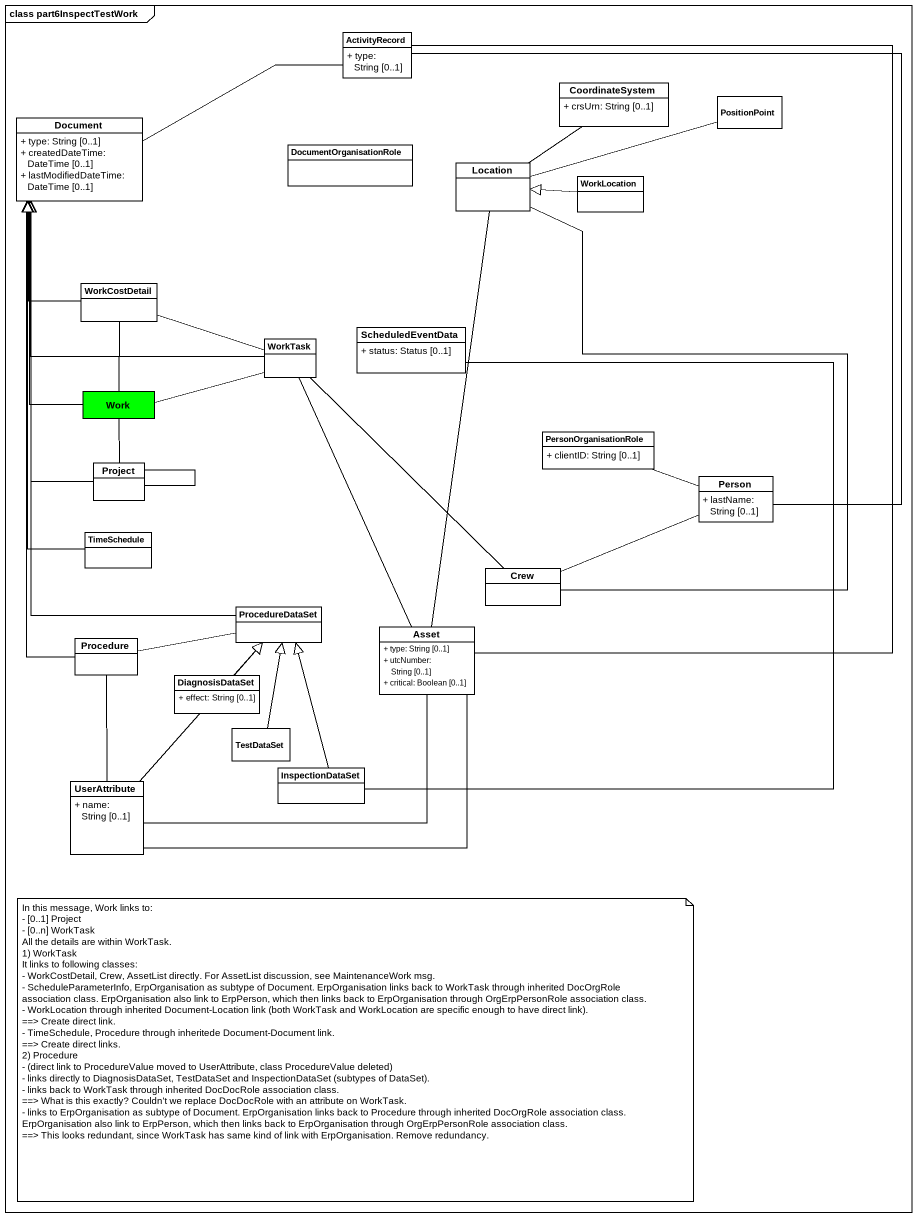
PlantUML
@startuml
mainframe class part6InspectTestWork
hide circle
hide empty members
skinparam classAttributeIconSize 0
class ActivityRecord {
  + type: String [0..1]
}
class CoordinateSystem {
  + crsUrn: String [0..1]
}
class Document {
  + type: String [0..1]
  + createdDateTime: DateTime [0..1]
  + lastModifiedDateTime: DateTime [0..1]
}
class PositionPoint
class DocumentOrganisationRole
class Location
class WorkLocation
class WorkCostDetail
class ScheduledEventData {
  + status: Status [0..1]
}
class WorkTask
class Work #00FF00
class PersonOrganisationRole {
  + clientID: String [0..1]
}
class Project
class "Person" as Person_ {
  + lastName: String [0..1]
}
class TimeSchedule
class Crew
class ProcedureDataSet
class Procedure
class Asset {
  + type: String [0..1]
  + utcNumber: String [0..1]
  + critical: Boolean [0..1]
}
class DiagnosisDataSet {
  + effect: String [0..1]
}
class TestDataSet
class UserAttribute {
  + name: String [0..1]
}
class InspectionDataSet
Document -right- ActivityRecord
Location -up- CoordinateSystem
Location -right- PositionPoint
WorkLocation -left-|> Location
WorkCostDetail -up-|> Document
WorkCostDetail -right- WorkTask
WorkCostDetail -- Work
ScheduledEventData -- InspectionDataSet
WorkTask -up-|> Document
WorkTask -- Crew
Work -up-|> Document
Work -right- WorkTask
Work -- Project
Project -up-|> Document
Project -- Project
Person_ -up- ActivityRecord
Person_ -left- PersonOrganisationRole
TimeSchedule -up-|> Document
Crew -up- Location
Crew -right- Person_
ProcedureDataSet -up-|> Document
Procedure -up-|> Document
Procedure -right- ProcedureDataSet
Procedure -- UserAttribute
Asset -up- ActivityRecord
Asset -up- Location
Asset -up- WorkTask
DiagnosisDataSet -up-|> ProcedureDataSet
TestDataSet -up-|> ProcedureDataSet
UserAttribute -up- ProcedureDataSet
UserAttribute -right- Asset
UserAttribute -right- Asset
InspectionDataSet -up-|> ProcedureDataSet
note as N1
  In this message, Work links to:
  - [0..1] Project
  - [0..n] WorkTask
  All the details are within WorkTask.
  1) WorkTask
  It links to following classes:
  - WorkCostDetail, Crew, AssetList directly. For AssetList discussion, see MaintenanceWork msg.
  - ScheduleParameterInfo, ErpOrganisation as subtype of Document. ErpOrganisation links back to WorkTask through inherited DocOrgRole association class. ErpOrganisation also link to ErpPerson, which then links back to ErpOrganisation through OrgErpPersonRole association class.
  - WorkLocation through inherited Document-Location link (both WorkTask and WorkLocation are specific enough to have direct link).
  ~==> Create direct link.
  - TimeSchedule, Procedure through inheritede Document-Document link.
  ~==> Create direct links.
  2) Procedure
  - (direct link to ProcedureValue moved to UserAttribute, class ProcedureValue deleted)
  - links directly to DiagnosisDataSet, TestDataSet and InspectionDataSet (subtypes of DataSet).
  - links back to WorkTask through inherited DocDocRole association class.
  ~==> What is this exactly? Couldn't we replace DocDocRole with an attribute on WorkTask.
  - links to ErpOrganisation as subtype of Document. ErpOrganisation links back to Procedure through inherited DocOrgRole association class. ErpOrganisation also link to ErpPerson, which then links back to ErpOrganisation through OrgErpPersonRole association class.
  ~==> This looks redundant, since WorkTask has same kind of link with ErpOrganisation. Remove redundancy.
end note
@enduml
